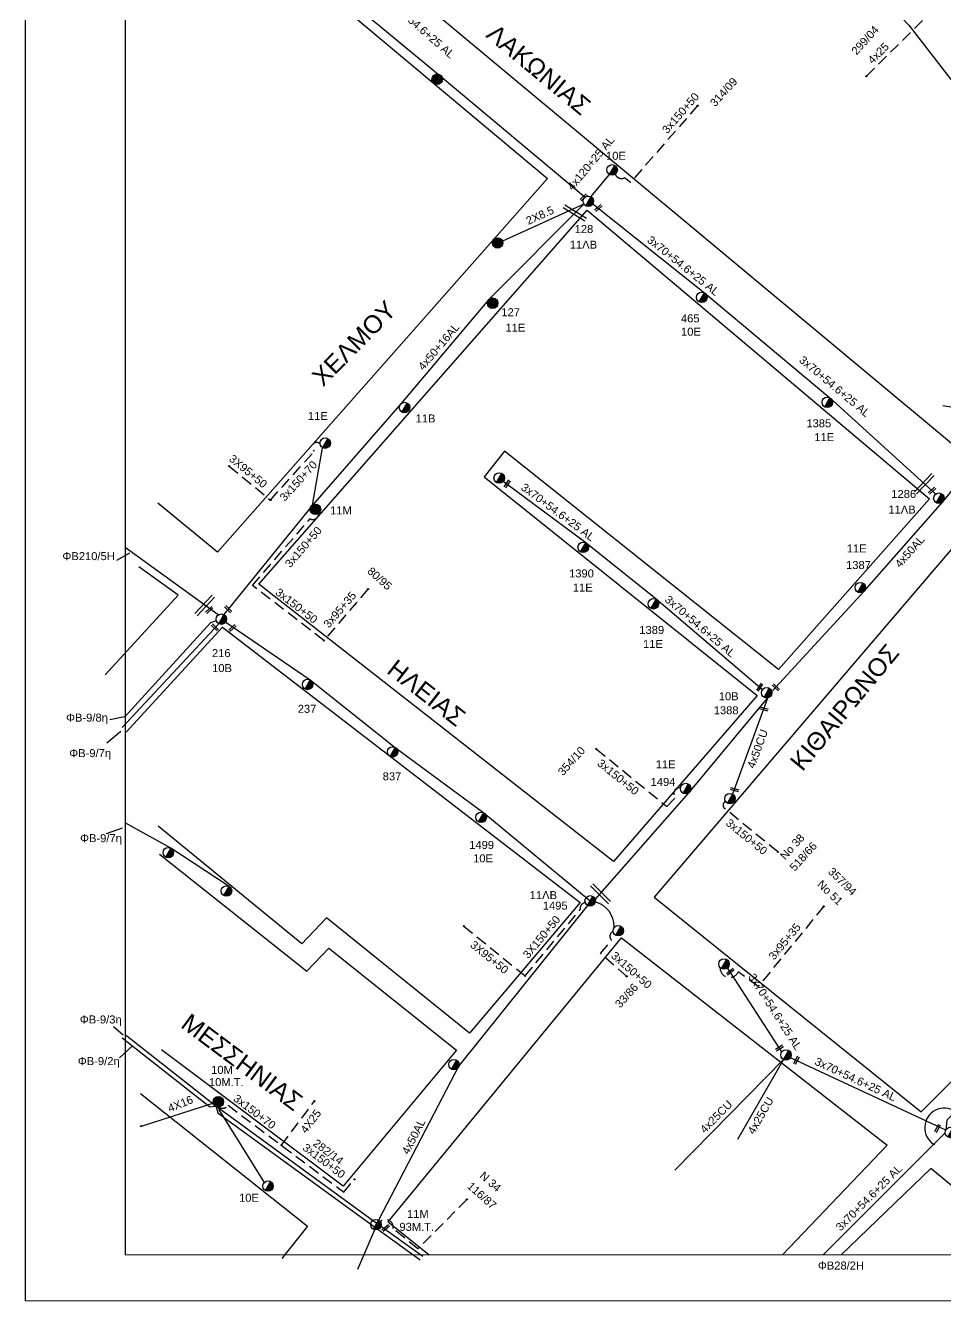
# Model space of a CAD drawing. Header units: millimetres. Extents: x 855 to 3091, y 750 to 2767.
# Drawn here: x 854.5 to 1061.6, y 753.1 to 1040.2 of the extents above; entities that cross this region are included whole.
import ezdxf
from ezdxf.enums import TextEntityAlignment as Align

# ---------------------------------------------------------------- set-up
doc = ezdxf.new("R2010")
doc.units = ezdxf.units.MM
doc.linetypes.add('DASHED', pattern=[19.05, 12.7, -6.35])
for name, color, linetype, lineweight in [('2x6', 7, 'SYN_LINE', 30), ('2X8.5', 7, 'Continuous', 30), ('3x150+50', 7, 'Continuous', 30), ('3x150+70', 7, 'Continuous', 30), ('3x70+54.6+25 AL', 7, 'SYN_LINE', 30), ('3x95+35', 7, 'Continuous', 30), ('3X95+50', 7, 'Continuous', 30), ('4x120+25 AL', 7, 'SYN_LINE', 30), ('4x16', 7, 'Continuous', 30), ('4x25', 7, 'Continuous', 30), ('4x25CU', 7, 'Continuous', 30), ('4X35', 7, 'DASHED', 30), ('4x50+16AL', 7, 'Continuous', 30), ('4x50AL', 7, 'Continuous', 30), ('4x50CU', 7, 'Continuous', 30), ('Υπόβαθρο ΔΕΗ', 7, 'Continuous', 30)]:
    doc.layers.add(name, color=color, linetype=linetype, lineweight=lineweight)
for name, color, linetype in [('TEXT ΚΑΛΩΔΙΩΝ', 7, 'Continuous'), ('Άγνωστα', 7, 'Continuous'), ('ΑΓΝΩΣΤΟ ΕΝΑΕΡΙΟ ΚΑΛΩΔΙΟ', 7, 'Continuous'), ('Επιγραφές - Σχήματα', 7, 'Continuous'), ('Καλώδια ΧΤ   3x150+70AL', 7, 'DASHED'), ('Καλώδια ΧΤ   3x150AL+50XLPE', 7, 'DASHED'), ('Μηχανική τομή', 7, 'Continuous'), ('Στύλος Ξύλινος', 7, 'Continuous'), ('Στύλος Ξύλινος @ 1', 7, 'Continuous'), ('Στύλος ΦΜ', 7, 'Continuous'), ('Στύλος ΦΜ @ 1', 7, 'Continuous'), ('Συνδέσεις', 7, 'Continuous'), ('Τομή', 7, 'Continuous')]:
    doc.layers.add(name, color=color, linetype=linetype)
doc.styles.add('arial', font='arial.ttf')
doc.styles.get("Standard").update_dxf_attribs({"font": 'arial.ttf'})
doc.linetypes.add('SYN_LINE', pattern='A,0.5,-0.0001,["/\\/\\/\\/",Standard,S=0.1,R=0,X=0,Y=-0.05],-0.25', length=0.7501)
doc.dimstyles.new('ISO-25', dxfattribs={"dimtxt": 2.5, "dimasz": 2.5, "dimexe": 1.25, "dimexo": 0.625, "dimtad": 1, "dimtxsty": 'Standard', "dimcen": 2.5, "dimadec": 0, "dimazin": 0, "dimtfac": 1, "dimtmove": 0, "dimatfit": 3, "dimfxl": 1, "dimarcsym": 0})

# ---------------------------------------------------------------- blocks, each defined once
blk = doc.blocks.new('ΥΠΑΡΧΩΝ ΤΣΙΜΕΝΤΕΝΙΟΣ ΣΤΥΛΟΣ')
at = {"layer": 'Στύλος ΦΜ'}
blk.add_hatch(color=7, dxfattribs=at).paths.add_polyline_path([(-1.29, -2.28, 0.574793), (2.62, 0, 0.268822), (1.3, 2.27)])
at = {"layer": 'Στύλος ΦΜ', "color": 7}
blk.add_line((-1.29, -2.28), (1.3, 2.27), dxfattribs=at)
blk.add_circle((0, 0), 2.62, dxfattribs=at)
at = {"layer": 'Στύλος ΦΜ', "flags": 4}
for tag, p in [('ΤΥΠΟΣ', (-4.91, 3.03)), ('ΑΡΙΘΜΟΣ', (-4.68, 8.05))]:
    blk.add_attdef(tag, p, '', height=4, dxfattribs=at)
blk = doc.blocks.new('ΥΠΑΡΧΩΝ ΞΥΛΙΝΟΣ ΣΤΥΛΟΣ')
at = {"layer": 'Στύλος Ξύλινος'}
h = blk.add_hatch(color=7, dxfattribs=at)
h.paths.add_polyline_path([(-2.62, 0, 0.270008), (-1.29, -2.28), (1.3, 2.27, 0.576266)])
h.paths.add_polyline_path([(-1.29, -2.28, 0.574793), (2.62, 0, 0.268822), (1.3, 2.27)])
at = {"layer": 'Στύλος Ξύλινος', "color": 7}
blk.add_line((-1.29, -2.28), (1.3, 2.27), dxfattribs=at)
blk.add_circle((0, 0), 2.62, dxfattribs=at)
at = {"layer": 'Στύλος Ξύλινος', "flags": 4}
for tag, p in [('ΑΡΙΘΜΟΣ', (-4.91, 8.6)), ('ΤΥΠΟΣ', (-4.85, 3.39))]:
    blk.add_attdef(tag, p, '', height=4, dxfattribs=at)
blk = doc.blocks.new('_ΣΥΝΔΕΣΗ')
at = {"layer": 'Συνδέσεις', "linetype": 'SYN_LINE', "ltscale": 40}
blk.add_hatch(color=256, dxfattribs=at).paths.add_polyline_path([(0.5, 0, 1), (-0.5, 0, 1)])
at = {"layer": 'Συνδέσεις'}
blk.add_circle((0, 0), 0.5, dxfattribs=at)
blk = doc.blocks.new('ΜΗΧΑΝΙΚΗ ΤΟΜΗ')
at = {"layer": 'Μηχανική τομή', "ltscale": 40}
for p, q in [((-1.9, 0.8), (5.7, 0.8)), ((-1.9, -0.8), (5.7, -0.8))]:
    blk.add_line(p, q, dxfattribs=at)
blk = doc.blocks.new('ΤΟΜΗ')
at = {"layer": 'Τομή', "ltscale": 40}
for p, q in [((-5.7, 0), (17.1, 0)), ((-5.7, -2.8), (17.1, -2.8))]:
    blk.add_line(p, q, dxfattribs=at)

msp = doc.modelspace()

# ---------------------------------------------------------------- linework, layer by layer
at = {"layer": '2x6', "color": 2, "linetype": 'SYN_LINE', "lineweight": -3, "ltscale": 10}
msp.add_lwpolyline([(1071.3, 952.95), (1061, 954.63)], dxfattribs=at)
at = {"layer": '2X8.5', "color": 173, "linetype": 'Continuous', "lineweight": -3, "ltscale": 0.2}
msp.add_lwpolyline([(980.23, 1000.02), (961.91, 991.7)], dxfattribs=at)
at = {"layer": '3x150+50', "lineweight": -3}
msp.add_lwpolyline([(876.93, 763.69), (2934.6, 763.16), (2934.6, 1746.06), (876.93, 1746.06)], close=True, dxfattribs=at)
at = {"layer": '3x150+50', "color": 27, "linetype": 'DASHED', "lineweight": -3, "ltscale": 0.2}
msp.add_lwpolyline([(1005.83, 1022.19), (990.72, 1004.9), (989.36, 1005.96, -0.473998), (987.29, 1006.78, -22.106821)], format="xyb", dxfattribs=at)
at = {"layer": '3x150+50', "color": 173, "linetype": 'DASHED', "lineweight": -3, "ltscale": 0.2}
msp.add_lwpolyline([(921.69, 901.84), (905.62, 914.24), (918.57, 929.23, 0.574934), (920.53, 930.43, -39.40854)], format="xyb", dxfattribs=at)
at = {"layer": '3x150+50', "color": 2, "linetype": 'DASHED', "lineweight": -3, "ltscale": 0.2}
for points in [[(983.01, 877.45), (998.89, 864.54), (1000.85, 866.55, -0.743244), (1001.97, 868.7, 6.644974)], [(1023.88, 854.28), (1011.89, 864.07, -0.560297), (1012.11, 865.65, -204.779494)]]:
    msp.add_lwpolyline(points, format="xyb", dxfattribs=at)
at = {"layer": '3x150+50', "color": 151, "linetype": 'DASHED', "lineweight": -3, "ltscale": 0.2}
msp.add_lwpolyline([(989.87, 826.29), (984, 831.43), (986.44, 834.42, -0.524398), (986.8, 836.41, -8.655309)], format="xyb", dxfattribs=at)
at = {"layer": '3x150+50', "color": 6, "linetype": 'DASHED', "lineweight": -3, "ltscale": 0.2}
msp.add_lwpolyline([(953.89, 776.11), (942.83, 764.97), (937.24, 769.56, 0.749017), (934.39, 771.09, 21.184075)], format="xyb", dxfattribs=at)
at = {"layer": '3x150+70', "color": 173, "linetype": 'DASHED', "lineweight": -3, "ltscale": 0.2}
msp.add_lwpolyline([(909.66, 933.46), (919.59, 944.45, -1.651724), (921.05, 945.55, -22.974584)], format="xyb", dxfattribs=at)
at = {"layer": '3x70+54.6+25 AL', "color": 27, "linetype": 'SYN_LINE', "lineweight": -3, "ltscale": 15}
for points in [[(919.86, 1052.04), (947.91, 1028.9), (980.53, 1001.62)], [(982.25, 1000.09), (1007.35, 980.07), (1035.59, 956.47), (1059.43, 934.81)]]:
    msp.add_lwpolyline(points, dxfattribs=at)
at = {"layer": '3x70+54.6+25 AL', "color": 2, "linetype": 'SYN_LINE', "lineweight": -3, "ltscale": 15}
msp.add_lwpolyline([(1020.42, 890.76), (996.47, 911.13), (980.66, 923.84), (962.07, 937.65)], dxfattribs=at)
at = {"layer": '3x70+54.6+25 AL', "color": 151, "linetype": 'SYN_LINE', "lineweight": -3, "ltscale": 15}
for points in [[(898.04, 905.62), (876.27, 882.26)], [(895.93, 796.9), (897.36, 797.05), (897.93, 795.4)]]:
    msp.add_lwpolyline(points, dxfattribs=at)
at = {"layer": '3x70+54.6+25 AL', "color": 173, "linetype": 'SYN_LINE', "lineweight": -3, "ltscale": 15}
msp.add_lwpolyline([(897.47, 906.28), (896.21, 905.8), (876.78, 884.59)], dxfattribs=at)
at = {"layer": '3x70+54.6+25 AL', "color": 85, "linetype": 'SYN_LINE', "lineweight": -3, "ltscale": 15}
for points in [[(1118.26, 847.7), (1115.95, 847.86), (1090.23, 822.16), (1089.8, 819.83), (1086.71, 819.37), (1061.96, 793.95), (1061.7, 791.72), (1026.72, 807.98)], [(1024.75, 809.28), (1012.57, 828.19)], [(1061.56, 791.09), (1034.07, 763.65)]]:
    msp.add_lwpolyline(points, dxfattribs=at)
at = {"layer": '3x70+54.6+25 AL', "color": 6, "linetype": 'SYN_LINE', "lineweight": -3, "ltscale": 15}
msp.add_lwpolyline([(943.95, 763.25), (933.69, 770.64), (897.36, 797.05), (876.93, 813.15)], dxfattribs=at)
at = {"layer": '3x70+54.6+25 AL', "color": 133, "linetype": 'SYN_LINE', "lineweight": -3, "ltscale": 15}
for points in [[(895.93, 796.9), (876.31, 812.36)], [(943.37, 762.44), (933.11, 769.83), (897.93, 795.4)], [(897.99, 796.37), (908.25, 779.9)], [(933.69, 770.64), (929.27, 760.31)]]:
    msp.add_lwpolyline(points, dxfattribs=at)
at = {"layer": '3x95+35', "color": 173, "linetype": 'DASHED', "lineweight": -3, "ltscale": 0.2}
msp.add_lwpolyline([(931.62, 913.4), (921.69, 901.84)], dxfattribs=at)
at = {"layer": '3x95+35', "color": 85, "linetype": 'DASHED', "lineweight": -3, "ltscale": 0.2}
msp.add_lwpolyline([(1034.2, 842), (1019.43, 823.98), (1014.99, 827.33, -0.831549), (1010.87, 828.3, 11.017785)], format="xyb", dxfattribs=at)
at = {"layer": '3X95+50', "color": 173, "linetype": 'DASHED', "lineweight": -3, "ltscale": 0.2}
msp.add_lwpolyline([(900.39, 941.09), (909.66, 933.46)], dxfattribs=at)
at = {"layer": '3X95+50', "color": 151, "linetype": 'DASHED', "lineweight": -3, "ltscale": 0.2}
msp.add_lwpolyline([(953.19, 837.59), (967.01, 826.39), (979.41, 841.34, -0.483004), (980.55, 842.83, 557.362238)], format="xyb", dxfattribs=at)
at = {"layer": '4x120+25 AL', "color": 27, "linetype": 'SYN_LINE', "lineweight": -3, "ltscale": 7}
msp.add_lwpolyline([(981.81, 1001.69), (986.01, 1006.71)], dxfattribs=at)
at = {"layer": '4x16', "color": 133, "linetype": 'SYN_LINE', "lineweight": -3, "ltscale": 15}
msp.add_lwpolyline([(896.41, 797.58), (880.57, 792.48)], dxfattribs=at)
at = {"layer": '4x25', "color": 133, "linetype": 'DASHED', "lineweight": -3, "ltscale": 0.2}
msp.add_lwpolyline([(1043.82, 1028.8), (1061.82, 1046.74, -0.706076), (1064.11, 1048.63, 4.039008)], format="xyb", dxfattribs=at)
at = {"layer": '4x25CU', "color": 85, "linetype": 'SYN_LINE', "lineweight": -3, "ltscale": 15}
for points in [[(1025.14, 807.58), (1000.7, 782.65)], [(1025.14, 807.58), (1014.81, 789.56)]]:
    msp.add_lwpolyline(points, dxfattribs=at)
at = {"layer": '4X35', "color": 6, "linetype": 'DASHED', "lineweight": -3, "ltscale": 0.2}
msp.add_lwpolyline([(912.14, 788.28), (919.55, 798.2)], dxfattribs=at)
at = {"layer": '4x50+16AL', "color": 173, "linetype": 'Continuous', "lineweight": -3, "ltscale": 0.2}
for points in [[(980.23, 1000.02), (958.78, 978.49), (939.05, 955.13), (919.12, 932.31), (899.21, 907.67)], [(919.12, 932.31), (921.41, 945.23)]]:
    msp.add_lwpolyline(points, dxfattribs=at)
at = {"layer": '4x50AL', "color": 2, "lineweight": -3, "ltscale": 0.2}
for points in [[(1022.52, 890.37), (1043.4, 913.04), (1061, 933.07), (1085.41, 962.89)], [(982.77, 843.61), (1003.89, 867.64), (1021.54, 888.91)]]:
    msp.add_lwpolyline(points, dxfattribs=at)
at = {"layer": '4x50AL', "color": 1, "linetype": 'Continuous', "lineweight": -3, "ltscale": 0.2}
msp.add_lwpolyline([(897.91, 907.59), (876.93, 922.75)], dxfattribs=at)
at = {"layer": '4x50AL', "color": 151, "linetype": 'Continuous', "lineweight": -3, "ltscale": 0.2}
msp.add_lwpolyline([(899.61, 906), (918.62, 892.99), (937.76, 877.8), (957.68, 863.09), (981.64, 843.27)], dxfattribs=at)
at = {"layer": '4x50AL', "color": 6, "linetype": 'Continuous', "lineweight": -3, "ltscale": 0.2}
msp.add_lwpolyline([(981.06, 842.25), (952.11, 806.15), (934.01, 771.45)], dxfattribs=at)
at = {"layer": '4x50AL', "color": 151, "linetype": 'Continuous', "lineweight": -3, "ltscale": 0.2}
msp.add_arc((981.26, 837.42), 5.81, 0.0228, 74.3361, dxfattribs=at)
at = {"layer": '4x50CU', "color": 2, "lineweight": -3, "ltscale": 0.2}
msp.add_lwpolyline([(1021.54, 888.91), (1013.69, 867.3)], dxfattribs=at)
at = {"layer": 'ΑΓΝΩΣΤΟ ΕΝΑΕΡΙΟ ΚΑΛΩΔΙΟ', "color": 151, "linetype": 'Continuous', "lineweight": -3, "ltscale": 0.2}
msp.add_lwpolyline([(900.36, 846.52), (887.28, 855.15), (876.93, 860.83)], dxfattribs=at)
at = {"layer": 'Επιγραφές - Σχήματα', "lineweight": -3}
msp.add_lwpolyline([(854.53, 1772.42), (3089.94, 1772.28), (3090.64, 753.14), (854.53, 753.28)], close=True, dxfattribs=at)
at = {"layer": 'Καλώδια ΧΤ   3x150+70AL', "color": 6, "linetype": 'DASHED', "lineweight": -3, "ltscale": 0.2}
msp.add_lwpolyline([(897.59, 797.47, 0.607942), (900.13, 797.29), (912.35, 788.12)], format="xyb", dxfattribs=at)
at = {"layer": 'Καλώδια ΧΤ   3x150AL+50XLPE', "color": 6, "linetype": 'DASHED', "lineweight": -3, "ltscale": 0.2}
msp.add_lwpolyline([(912.35, 788.12), (926.17, 777.75), (928.52, 780.56)], dxfattribs=at)
at = {"layer": 'Υπόβαθρο ΔΕΗ', "lineweight": -3}
for q in [(880.03, 918.43), (872.44, 894.11)]:
    msp.add_line((888.87, 912.05), q, dxfattribs=at)
for points in [[(975.9, 1121.58), (1053.34, 1040.27), (1098.81, 981.57), (1066.14, 943.51), (930.53, 1056.49)], [(980.94, 998.64), (1057.99, 933.69), (1024.03, 895.32), (962.38, 944.46), (957.76, 938.66), (1019.25, 889.5), (986.86, 852.14), (907.04, 914.56)], [(996.08, 844.13), (1056.16, 795.84), (1141.81, 881.76), (1085.85, 949.19)]]:
    msp.add_lwpolyline(points, close=True, dxfattribs=at)
for points in [[(876.93, 1045.28), (896.7, 1068.86), (972.05, 1005.81), (897.73, 921.71), (884.29, 932.74)], [(877.18, 881.25), (898.84, 904.84), (979.42, 842.89), (954.49, 813.48), (922.31, 839.47), (916.72, 833.61), (884.43, 860.06)], [(884.68, 853.76), (917.84, 827.49), (922.79, 832.66), (951.52, 809.66), (926.01, 779.12), (885.15, 809.79)], [(936.15, 771.06), (988.72, 834.95), (1048.5, 788.33), (1024.95, 763.65)], [(880.41, 799.96), (918, 770.05), (912.21, 762.78)], [(1081.89, 763.64), (1058.34, 783.05), (1038.13, 763.65)], [(936.15, 771.06), (945.43, 763.67)]]:
    msp.add_lwpolyline(points, dxfattribs=at)
at = {"layer": 'Υπόβαθρο ΔΕΗ', "color": 7, "linetype": 'DASHED', "lineweight": -3, "ltscale": 0.2}
msp.add_lwpolyline([(926.01, 779.12), (926.01, 779.12)], dxfattribs=at)
at = {"layer": 'Υπόβαθρο ΔΕΗ', "lineweight": -3}
msp.add_arc((1061.35, 792.21), 4.41, 55.9162, 237.2056, dxfattribs=at)

# ---------------------------------------------------------------- block references
at = {"layer": 'Μηχανική τομή', "lineweight": -3}
for p, xscale, yscale, zscale, rotation in [((979.84, 1001.24), 0.2500000000000001, 0.2500000000000001, 0.2500000000000001, 42.3680891135311), ((983.12, 998.83), 0.2500000000000001, 0.2500000000000001, 0.2500000000000001, 42.3680891135311), ((962.72, 936.69), 0.25, 0.25, 0.25, 56.14865676517898), ((1058.24, 935.27), 0.2499999999999905, 0.2499999999999905, 0.2499999999999905, 42.36808911352868), ((895.53, 908.42), 0.2500000000000001, 0.2500000000000001, 0.2500000000000001, 42.3680891135311), ((899.82, 909.26), 0.2500000000000443, 0.2500000000000443, 0.2500000000000443, 314.8985473143342), ((896.83, 905.14), 0.2500000000000443, 0.2500000000000443, 0.2500000000000443, 314.8985473143342), ((900.77, 904.32), 0.2500000000000001, 0.2500000000000001, 0.2500000000000001, 42.3680891135311), ((1019.58, 890.97), 0.25, 0.25, 0.25, 56.14865676517898), ((1023.11, 891.63), 0.25, 0.25, 0.25, 316.244462174999), ((1020.25, 886.61), 0.25, 0.25, 0.25, 343.5461180154989), ((1013.65, 868.44), 0.25, 0.25, 0.25, 343.5461180154989), ((1012.82, 827.07), 0.25, 0.25, 0.25, 39.35789778272285), ((1023.86, 809.96), 0.25, 0.25, 0.25, 31.80936140850315), ((1027.91, 807.01), 0.25, 0.25, 0.25, 62.8697224294164), ((1059.64, 791.68), 0.25, 0.25, 0.25, 62.8697224294164), ((935.25, 769.39), 0.25, 0.25, 0.25, 39.35789778272285)]:
    msp.add_blockref('ΜΗΧΑΝΙΚΗ ΤΟΜΗ', p, dxfattribs=dict(at, xscale=xscale, yscale=yscale, zscale=zscale, rotation=rotation))
at = {"layer": 'Στύλος Ξύλινος @ 1', "lineweight": -3, "ltscale": 40, "xscale": 0.4499999999998181, "yscale": 0.4499999999998181, "zscale": 0.4499999999998181}
for p in [(947.21, 1028.14), (960.8, 991.3)]:
    msp.add_blockref('ΥΠΑΡΧΩΝ ΞΥΛΙΝΟΣ ΣΤΥΛΟΣ', p, dxfattribs=at)
at = {"layer": 'Στύλος Ξύλινος @ 1', "lineweight": -3, "ltscale": 40}
ref = msp.add_blockref('ΥΠΑΡΧΩΝ ΞΥΛΙΝΟΣ ΣΤΥΛΟΣ', (959.69, 977.74), dxfattribs=dict(at, xscale=0.4499999999998181, yscale=0.4499999999998181, zscale=0.4499999999998181))
ref.add_attrib('ΤΥΠΟΣ', '127', (961.64, 974.81), dxfattribs={"layer": 'Στύλος Ξύλινος', "height": 1.8, "flags": 4})
ref.add_attrib('ΑΡΙΘΜΟΣ', '11E', (962.57, 971.33), dxfattribs={"layer": 'Στύλος Ξύλινος', "height": 1.8, "flags": 4})
ref = msp.add_blockref('ΥΠΑΡΧΩΝ ΞΥΛΙΝΟΣ ΣΤΥΛΟΣ', (919.81, 931.36), dxfattribs=dict(at, xscale=0.4499999999998181, yscale=0.4499999999998181, zscale=0.4499999999998181))
ref.add_attrib('ΤΥΠΟΣ', '11M', (923.09, 930.21), dxfattribs={"layer": 'Στύλος Ξύλινος', "height": 1.8, "flags": 4})
ref = msp.add_blockref('ΥΠΑΡΧΩΝ ΞΥΛΙΝΟΣ ΣΤΥΛΟΣ', (897.94, 798.08), dxfattribs=dict(at, xscale=0.4499999999998181, yscale=0.4499999999998181, zscale=0.4499999999998181))
ref.add_attrib('ΤΥΠΟΣ', '10M.T.', (895.82, 801.6), dxfattribs={"layer": 'Στύλος Ξύλινος', "height": 1.8, "flags": 4})
ref.add_attrib('ΑΡΙΘΜΟΣ', '10M', (896.32, 804.35), dxfattribs={"layer": 'Στύλος Ξύλινος', "height": 1.8, "flags": 4})
at = {"layer": 'Στύλος ΦΜ @ 1', "lineweight": -3, "ltscale": 40}
ref = msp.add_blockref('ΥΠΑΡΧΩΝ ΤΣΙΜΕΝΤΕΝΙΟΣ ΣΤΥΛΟΣ', (986.59, 1007.73), dxfattribs=dict(at, xscale=0.4499999999998184, yscale=0.4499999999998184, zscale=0.4499999999998184))
ref.add_attrib('ΤΥΠΟΣ', '10E', (985.21, 1010.01), dxfattribs={"layer": 'Στύλος ΦΜ', "height": 1.8, "rotation": 360, "flags": 4})
ref = msp.add_blockref('ΥΠΑΡΧΩΝ ΤΣΙΜΕΝΤΕΝΙΟΣ ΣΤΥΛΟΣ', (981.22, 1000.67), dxfattribs=dict(at, xscale=0.4499999999998184, yscale=0.4499999999998184, zscale=0.4499999999998184))
ref.add_attrib('ΤΥΠΟΣ', '128', (978.15, 993.52), dxfattribs={"layer": 'Στύλος ΦΜ', "height": 1.8, "rotation": 360, "flags": 4})
ref.add_attrib('ΑΡΙΘΜΟΣ', '11ΛΒ', (977.04, 990.01), dxfattribs={"layer": 'Στύλος ΦΜ', "height": 1.8, "rotation": 360, "flags": 4})
ref = msp.add_blockref('ΥΠΑΡΧΩΝ ΤΣΙΜΕΝΤΕΝΙΟΣ ΣΤΥΛΟΣ', (1006.77, 979.05), dxfattribs=dict(at, xscale=0.4499999999998183, yscale=0.4499999999998183, zscale=0.4499999999998183))
ref.add_attrib('ΤΥΠΟΣ', '465', (1002.07, 973.42), dxfattribs={"layer": 'Στύλος ΦΜ', "height": 1.8, "rotation": 360, "flags": 4})
ref.add_attrib('ΑΡΙΘΜΟΣ', '10E', (1002.09, 970.43), dxfattribs={"layer": 'Στύλος ΦΜ', "height": 1.8, "rotation": 360, "flags": 4})
ref = msp.add_blockref('ΥΠΑΡΧΩΝ ΤΣΙΜΕΝΤΕΝΙΟΣ ΣΤΥΛΟΣ', (1035.01, 955.44), dxfattribs=dict(at, xscale=0.4499999999998184, yscale=0.4499999999998184, zscale=0.4499999999998184))
ref.add_attrib('ΤΥΠΟΣ', '1385', (1030.31, 949.82), dxfattribs={"layer": 'Στύλος ΦΜ', "height": 1.8, "rotation": 360, "flags": 4})
ref.add_attrib('ΑΡΙΘΜΟΣ', '11E', (1032.1, 946.7), dxfattribs={"layer": 'Στύλος ΦΜ', "height": 1.8, "rotation": 360, "flags": 4})
ref = msp.add_blockref('ΥΠΑΡΧΩΝ ΤΣΙΜΕΝΤΕΝΙΟΣ ΣΤΥΛΟΣ', (921.99, 946.26), dxfattribs=dict(at, xscale=0.4499999999998182, yscale=0.4499999999998182, zscale=0.4499999999998182))
ref.add_attrib('ΤΥΠΟΣ', '11E', (918.11, 951.46), dxfattribs={"layer": 'Στύλος ΦΜ', "height": 1.8, "rotation": 360, "flags": 4})
ref = msp.add_blockref('ΥΠΑΡΧΩΝ ΤΣΙΜΕΝΤΕΝΙΟΣ ΣΤΥΛΟΣ', (939.85, 954.27), dxfattribs=dict(at, xscale=0.4499999999998183, yscale=0.4499999999998183, zscale=0.4499999999998183))
ref.add_attrib('ΤΥΠΟΣ', '11B', (942.34, 950.9), dxfattribs={"layer": 'Στύλος ΦΜ', "height": 1.8, "rotation": 360, "flags": 4})
at = {"layer": 'Στύλος ΦΜ @ 1', "lineweight": -3, "ltscale": 40, "xscale": 0.4499999999998183, "yscale": 0.4499999999998183, "zscale": 0.4499999999998183}
for p in [(961.17, 938.41), (1013.1, 866.28), (886.69, 854.13), (899.77, 845.5), (987.97, 836.55), (1011.77, 829.06), (1025.72, 808.61), (950.97, 806.44)]:
    msp.add_blockref('ΥΠΑΡΧΩΝ ΤΣΙΜΕΝΤΕΝΙΟΣ ΣΤΥΛΟΣ', p, dxfattribs=at)
at = {"layer": 'Στύλος ΦΜ @ 1', "lineweight": -3, "ltscale": 40}
ref = msp.add_blockref('ΥΠΑΡΧΩΝ ΤΣΙΜΕΝΤΕΝΙΟΣ ΣΤΥΛΟΣ', (1060.14, 933.87), dxfattribs=dict(at, xscale=0.4499999999998184, yscale=0.4499999999998184, zscale=0.4499999999998184))
ref.add_attrib('ΤΥΠΟΣ', '1286', (1049.43, 933.92), dxfattribs={"layer": 'Στύλος ΦΜ', "height": 1.8, "rotation": 360, "flags": 4})
ref.add_attrib('ΑΡΙΘΜΟΣ', '11ΛΒ', (1048.77, 930.42), dxfattribs={"layer": 'Στύλος ΦΜ', "height": 1.8, "rotation": 360, "flags": 4})
ref = msp.add_blockref('ΥΠΑΡΧΩΝ ΤΣΙΜΕΝΤΕΝΙΟΣ ΣΤΥΛΟΣ', (980.08, 922.82), dxfattribs=dict(at, xscale=0.4499999999998183, yscale=0.4499999999998183, zscale=0.4499999999998183))
ref.add_attrib('ΤΥΠΟΣ', '1390', (976.89, 916.04), dxfattribs={"layer": 'Στύλος ΦΜ', "height": 1.8, "rotation": 360, "flags": 4})
ref.add_attrib('ΑΡΙΘΜΟΣ', '11E', (977.73, 912.87), dxfattribs={"layer": 'Στύλος ΦΜ', "height": 1.8, "rotation": 360, "flags": 4})
ref = msp.add_blockref('ΥΠΑΡΧΩΝ ΤΣΙΜΕΝΤΕΝΙΟΣ ΣΤΥΛΟΣ', (1042.46, 913.75), dxfattribs=dict(at, xscale=0.4499999999998183, yscale=0.4499999999998183, zscale=0.4499999999998183))
ref.add_attrib('ΤΥΠΟΣ', '1387', (1039.24, 917.93), dxfattribs={"layer": 'Στύλος ΦΜ', "height": 1.8, "rotation": 360, "flags": 4})
ref.add_attrib('ΑΡΙΘΜΟΣ', '11E', (1039.4, 921.66), dxfattribs={"layer": 'Στύλος ΦΜ', "height": 1.8, "rotation": 360, "flags": 4})
ref = msp.add_blockref('ΥΠΑΡΧΩΝ ΤΣΙΜΕΝΤΕΝΙΟΣ ΣΤΥΛΟΣ', (995.89, 910.11), dxfattribs=dict(at, xscale=0.4499999999998183, yscale=0.4499999999998183, zscale=0.4499999999998183))
ref.add_attrib('ΤΥΠΟΣ', '1389', (992.7, 903.33), dxfattribs={"layer": 'Στύλος ΦΜ', "height": 1.8, "rotation": 360, "flags": 4})
ref.add_attrib('ΑΡΙΘΜΟΣ', '11E', (993.54, 900.16), dxfattribs={"layer": 'Στύλος ΦΜ', "height": 1.8, "rotation": 360, "flags": 4})
ref = msp.add_blockref('ΥΠΑΡΧΩΝ ΤΣΙΜΕΝΤΕΝΙΟΣ ΣΤΥΛΟΣ', (898.62, 906.65), dxfattribs=dict(at, xscale=0.4499999999998183, yscale=0.4499999999998183, zscale=0.4499999999998183))
ref.add_attrib('ΤΥΠΟΣ', '216', (896.5, 898.11), dxfattribs={"layer": 'Στύλος ΦΜ', "height": 1.8, "rotation": 360, "flags": 4})
ref.add_attrib('ΑΡΙΘΜΟΣ', '10B', (896.54, 894.74), dxfattribs={"layer": 'Στύλος ΦΜ', "height": 1.8, "rotation": 360, "flags": 4})
ref = msp.add_blockref('ΥΠΑΡΧΩΝ ΤΣΙΜΕΝΤΕΝΙΟΣ ΣΤΥΛΟΣ', (918.03, 891.96), dxfattribs=dict(at, xscale=0.4499999999998183, yscale=0.4499999999998183, zscale=0.4499999999998183))
ref.add_attrib('ΤΥΠΟΣ', '237', (915.81, 885.58), dxfattribs={"layer": 'Στύλος ΦΜ', "height": 1.8, "rotation": 360, "flags": 4})
ref = msp.add_blockref('ΥΠΑΡΧΩΝ ΤΣΙΜΕΝΤΕΝΙΟΣ ΣΤΥΛΟΣ', (1021.38, 890.08), dxfattribs=dict(at, xscale=0.4499999999998183, yscale=0.4499999999998183, zscale=0.4499999999998183))
ref.add_attrib('ΤΥΠΟΣ', '1388', (1009.45, 885.25), dxfattribs={"layer": 'Στύλος ΦΜ', "height": 1.8, "rotation": 360, "flags": 4})
ref.add_attrib('ΑΡΙΘΜΟΣ', '10B', (1010.59, 888.4), dxfattribs={"layer": 'Στύλος ΦΜ', "height": 1.8, "rotation": 360, "flags": 4})
ref = msp.add_blockref('ΥΠΑΡΧΩΝ ΤΣΙΜΕΝΤΕΝΙΟΣ ΣΤΥΛΟΣ', (937.17, 876.78), dxfattribs=dict(at, xscale=0.4499999999998183, yscale=0.4499999999998183, zscale=0.4499999999998183))
ref.add_attrib('ΤΥΠΟΣ', '837', (934.94, 870.39), dxfattribs={"layer": 'Στύλος ΦΜ', "height": 1.8, "rotation": 360, "flags": 4})
ref = msp.add_blockref('ΥΠΑΡΧΩΝ ΤΣΙΜΕΝΤΕΝΙΟΣ ΣΤΥΛΟΣ', (1003.14, 868.54), dxfattribs=dict(at, xscale=0.4499999999998183, yscale=0.4499999999998183, zscale=0.4499999999998183))
ref.add_attrib('ΤΥΠΟΣ', '1494', (995.24, 869.13), dxfattribs={"layer": 'Στύλος ΦΜ', "height": 1.8, "rotation": 360, "flags": 4})
ref.add_attrib('ΑΡΙΘΜΟΣ', '11E', (996.4, 873.09), dxfattribs={"layer": 'Στύλος ΦΜ', "height": 1.8, "rotation": 360, "flags": 4})
ref = msp.add_blockref('ΥΠΑΡΧΩΝ ΤΣΙΜΕΝΤΕΝΙΟΣ ΣΤΥΛΟΣ', (957.1, 862.07), dxfattribs=dict(at, xscale=0.4499999999998183, yscale=0.4499999999998183, zscale=0.4499999999998183))
ref.add_attrib('ΤΥΠΟΣ', '10E', (955.29, 851.93), dxfattribs={"layer": 'Στύλος ΦΜ', "height": 1.8, "rotation": 360, "flags": 4})
ref.add_attrib('ΑΡΙΘΜΟΣ', '1499', (954.41, 854.95), dxfattribs={"layer": 'Στύλος ΦΜ', "height": 1.8, "rotation": 360, "flags": 4})
ref = msp.add_blockref('ΥΠΑΡΧΩΝ ΤΣΙΜΕΝΤΕΝΙΟΣ ΣΤΥΛΟΣ', (981.64, 843.27), dxfattribs=dict(at, xscale=0.4499999999998183, yscale=0.4499999999998183, zscale=0.4499999999998183))
ref.add_attrib('ΤΥΠΟΣ', '11ΛΒ', (968.02, 843.67), dxfattribs={"layer": 'Στύλος ΦΜ', "height": 1.8, "rotation": 360, "flags": 4})
ref.add_attrib('ΑΡΙΘΜΟΣ', '1495', (970.98, 841.3), dxfattribs={"layer": 'Στύλος ΦΜ', "height": 1.8, "rotation": 360, "flags": 4})
ref = msp.add_blockref('ΥΠΑΡΧΩΝ ΤΣΙΜΕΝΤΕΝΙΟΣ ΣΤΥΛΟΣ', (1062.73, 791.16), dxfattribs=dict(at, xscale=0.4499999999998183, yscale=0.4499999999998183, zscale=0.4499999999998183))
ref.add_attrib('ΤΥΠΟΣ', '727', (1069.05, 791.85), dxfattribs={"layer": 'Στύλος ΦΜ', "height": 1.8, "rotation": 360, "flags": 4})
ref.add_attrib('ΑΡΙΘΜΟΣ', '11EB', (1068.63, 788.53), dxfattribs={"layer": 'Στύλος ΦΜ', "height": 1.8, "rotation": 360, "flags": 4})
ref = msp.add_blockref('ΥΠΑΡΧΩΝ ΤΣΙΜΕΝΤΕΝΙΟΣ ΣΤΥΛΟΣ', (909.13, 779.11), dxfattribs=dict(at, xscale=0.4499999999998183, yscale=0.4499999999998183, zscale=0.4499999999998183))
ref.add_attrib('ΤΥΠΟΣ', '10E', (902.6, 775.58), dxfattribs={"layer": 'Στύλος ΦΜ', "height": 1.8, "rotation": 360, "flags": 4})
ref = msp.add_blockref('ΥΠΑΡΧΩΝ ΤΣΙΜΕΝΤΕΝΙΟΣ ΣΤΥΛΟΣ', (933.42, 770.43), dxfattribs=dict(at, xscale=0.4499999999998183, yscale=0.4499999999998183, zscale=0.4499999999998183))
ref.add_attrib('ΤΥΠΟΣ', '93M.T.', (938.7, 769.03), dxfattribs={"layer": 'Στύλος ΦΜ', "height": 1.8, "flags": 4})
ref.add_attrib('ΑΡΙΘΜΟΣ', '11M', (940.41, 771.94), dxfattribs={"layer": 'Στύλος ΦΜ', "height": 1.8, "flags": 4})
at = {"layer": 'Συνδέσεις', "lineweight": -3, "xscale": 0.25, "yscale": 0.25, "zscale": 0.25}
for p in [(1043.82, 1028.8), (1005.83, 1022.19), (900.39, 941.1), (909.67, 933.46), (931.63, 913.4), (921.7, 901.84), (983.01, 877.46), (1023.88, 854.28), (1034.2, 842), (953.19, 837.6), (967.01, 826.39), (989.87, 826.3), (880.57, 792.61), (912.14, 788.28), (1058.96, 788.5), (953.89, 776.12)]:
    msp.add_blockref('_ΣΥΝΔΕΣΗ', p, dxfattribs=at)
at = {"layer": 'Συνδέσεις', "lineweight": -3, "xscale": 0.2499999999999999, "yscale": 0.2499999999999999, "zscale": 0.2499999999999999, "rotation": 89.26141825664315}
for p in [(919.61, 798.2), (928.61, 780.62)]:
    msp.add_blockref('_ΣΥΝΔΕΣΗ', p, dxfattribs=at)
at = {"layer": 'Τομή', "lineweight": -3}
for p, xscale, yscale, zscale, rotation in [((977.16, 999.13), 0.2499999999999645, 0.2499999999999645, 0.2499999999999645, 328.3042974137049), ((1055.61, 936.35), 0.2499999999999645, 0.2499999999999645, 0.2499999999999645, 46.43396047726051), ((893.62, 908.95), 0.2499999999999645, 0.2499999999999645, 0.2499999999999645, 46.43396047726051), ((984.73, 843.61), 0.2499999999999999, 0.2499999999999999, 0.2499999999999999, 134.8121708477071)]:
    msp.add_blockref('ΤΟΜΗ', p, dxfattribs=dict(at, xscale=xscale, yscale=yscale, zscale=zscale, rotation=rotation))

# ---------------------------------------------------------------- texts
at = {"lineweight": -3, "ltscale": 40, "char_height": 4, "attachment_point": 1, "style": 'arial'}
for s, insert, width, rotation in [('ΛAKΩNIAΣ', (960.52, 1040.85), 54.6183, 320.2601), ('XEΛMOY', (918.66, 961.62), 45.1436, 45.333), ('KIΘAIPΩNOΣ', (1026.33, 874.75), 150.9822, 50.49), ('HΛEIAΣ', (938.06, 897.87), 150.9822, 322), ('MEΣΣHNIAΣ', (891.62, 818.18), 150.9822, 323.3028)]:
    msp.add_mtext(s, dxfattribs=dict(at, insert=insert, width=width, rotation=rotation))
at = {"layer": 'TEXT ΚΑΛΩΔΙΩΝ', "linetype": 'Continuous', "lineweight": -3, "ltscale": 0.2}
for s, rotation, p in [('3x70+54.6+25 AL', 318.7912, (943.28, 1039.88)), ('4x25', 44.9053, (1046.5, 1034)), ('3x150+50', 48.8462, (1001.99, 1020.53)), ('4x120+25 AL', 50.0288, (981.76, 1009.25)), ('2X8.5', 24.4327, (970.33, 997.5)), ('3x70+54.6+25 AL', 321.4361, (1002.6, 986.17)), ('4x50+16AL', 49.8093, (947.54, 967.97)), ('3x70+54.6+25 AL', 320.11, (1036.69, 959.01)), ('3X95+50', 320.5435, (904.66, 939.92)), ('3x150+70', 47.9231, (915.96, 937.75)), ('3x70+54.6+25 AL', 323.4086, (974.39, 930.74)), ('3x150+50', 49.1831, (917.08, 922.89)), ('4x50AL', 48.6816, (1053.56, 921.87)), ('3x150+50', 322.3473, (915.55, 909.66)), ('3x95+35', 49.3464, (925.29, 908.79)), ('3x70+54.6+25 AL', 319.6236, (1006.4, 905.05)), ('4x50CU', 70.0459, (1019.31, 877.49)), ('3x150+50', 320.8944, (987.93, 871.13)), ('3x150+50', 320.7576, (1016.86, 857.69)), ('3X150+50', 50.3244, (970.69, 835.15)), ('3x95+35', 50.6665, (1025.42, 834.13)), ('3X95+50', 320.9564, (958.96, 830.59)), ('3x150+50', 318.7746, (990.94, 827.7)), ('3x70+54.6+25 AL', 302.7772, (1023.28, 818.34)), ('3x70+54.6+25 AL', 335.0663, (1041.39, 803.14)), ('4X16', 22.1739, (889.39, 797.61)), ('3x150+70', 323, (906.1, 795.84)), ('4x25CU', 45.5765, (1010, 794.71)), ('4x25CU', 60.1854, (1019.99, 794.97)), ('4X25', 53, (918.75, 793.68)), ('4x50AL', 62.7241, (941.89, 790.24)), ('3x150+50', 323, (921.73, 784.77)), ('3x70+54.6+25 AL', 44.9565, (1044.38, 776.49))]:
    msp.add_text(s, height=1.8, rotation=rotation, dxfattribs=at).set_placement(p, align=Align.MIDDLE_CENTER)
at = {"layer": 'TEXT ΚΑΛΩΔΙΩΝ', "linetype": 'Continuous', "lineweight": -3, "ltscale": 0.2, "insert": (920.16, 789.83), "char_height": 1.8, "width": 18.6352, "attachment_point": 1, "rotation": 323}
msp.add_mtext('282/14', dxfattribs=at)
at = {"layer": 'Άγνωστα', "lineweight": -3, "ltscale": 40, "char_height": 1.8, "width": 12.7137, "attachment_point": 1, "style": 'arial'}
for s, insert, rotation in [('299/04', (1040.27, 1034.65), 47.7829), ('314/09', (1008.44, 1023.01), 47.7829), ('80/95', (932.51, 918.55), 318.3181), ('354/10', (974.18, 872.49), 47.7829), ('No 38', (1024.2, 853.58), 47.7829), ('518/66', (1026.36, 851.01), 47.7829), ('357/94', (1036.29, 850.96), 315.9113), ('No 51', (1033.87, 848.1), 315.9113), ('33/86', (987.05, 820.24), 47.7829), ('N 34', (957.81, 782.54), 318.3181), ('116/87', (954.99, 780.2), 318.3181)]:
    msp.add_mtext(s, dxfattribs=dict(at, insert=insert, rotation=rotation))
at = {"layer": 'Άγνωστα', "lineweight": -3, "ltscale": 0.2, "char_height": 1.8, "width": 18.6352, "attachment_point": 1, "style": 'arial'}
for s, insert in [('ΦB210/5H', (862.84, 921.73)), ('\\A1;ΦB-9/8η', (863.67, 885.4)), ('\\A1;ΦB-9/7η', (864.38, 877.41)), ('\\A1;ΦB-9/7η', (866.82, 858.28)), ('\\A1;ΦB-9/3η', (866.76, 817.49)), ('\\A1;ΦB-9/2η', (866.31, 808.12)), ('ΦB28/2H', (1032.9, 762.13))]:
    msp.add_mtext(s, dxfattribs=dict(at, insert=insert))

# ---------------------------------------------------------------- leaders
at = {"layer": 'Επιγραφές - Σχήματα', "ltscale": 40}
for points in [[(877.95, 921.48), (875.05, 919.83)], [(876.85, 884.64), (873.52, 883.99)], [(875.99, 881.41), (872.81, 878.74)], [(876.26, 859.6), (872.69, 858.33)], [(876.55, 813.08), (874.37, 814.94)], [(878.58, 810.58), (875.72, 807.96)]]:
    msp.add_leader(points, dimstyle='ISO-25', override={"dimasz": 0.5, "dimtad": 0}, dxfattribs=at)

doc.saveas('drawing.dxf')
